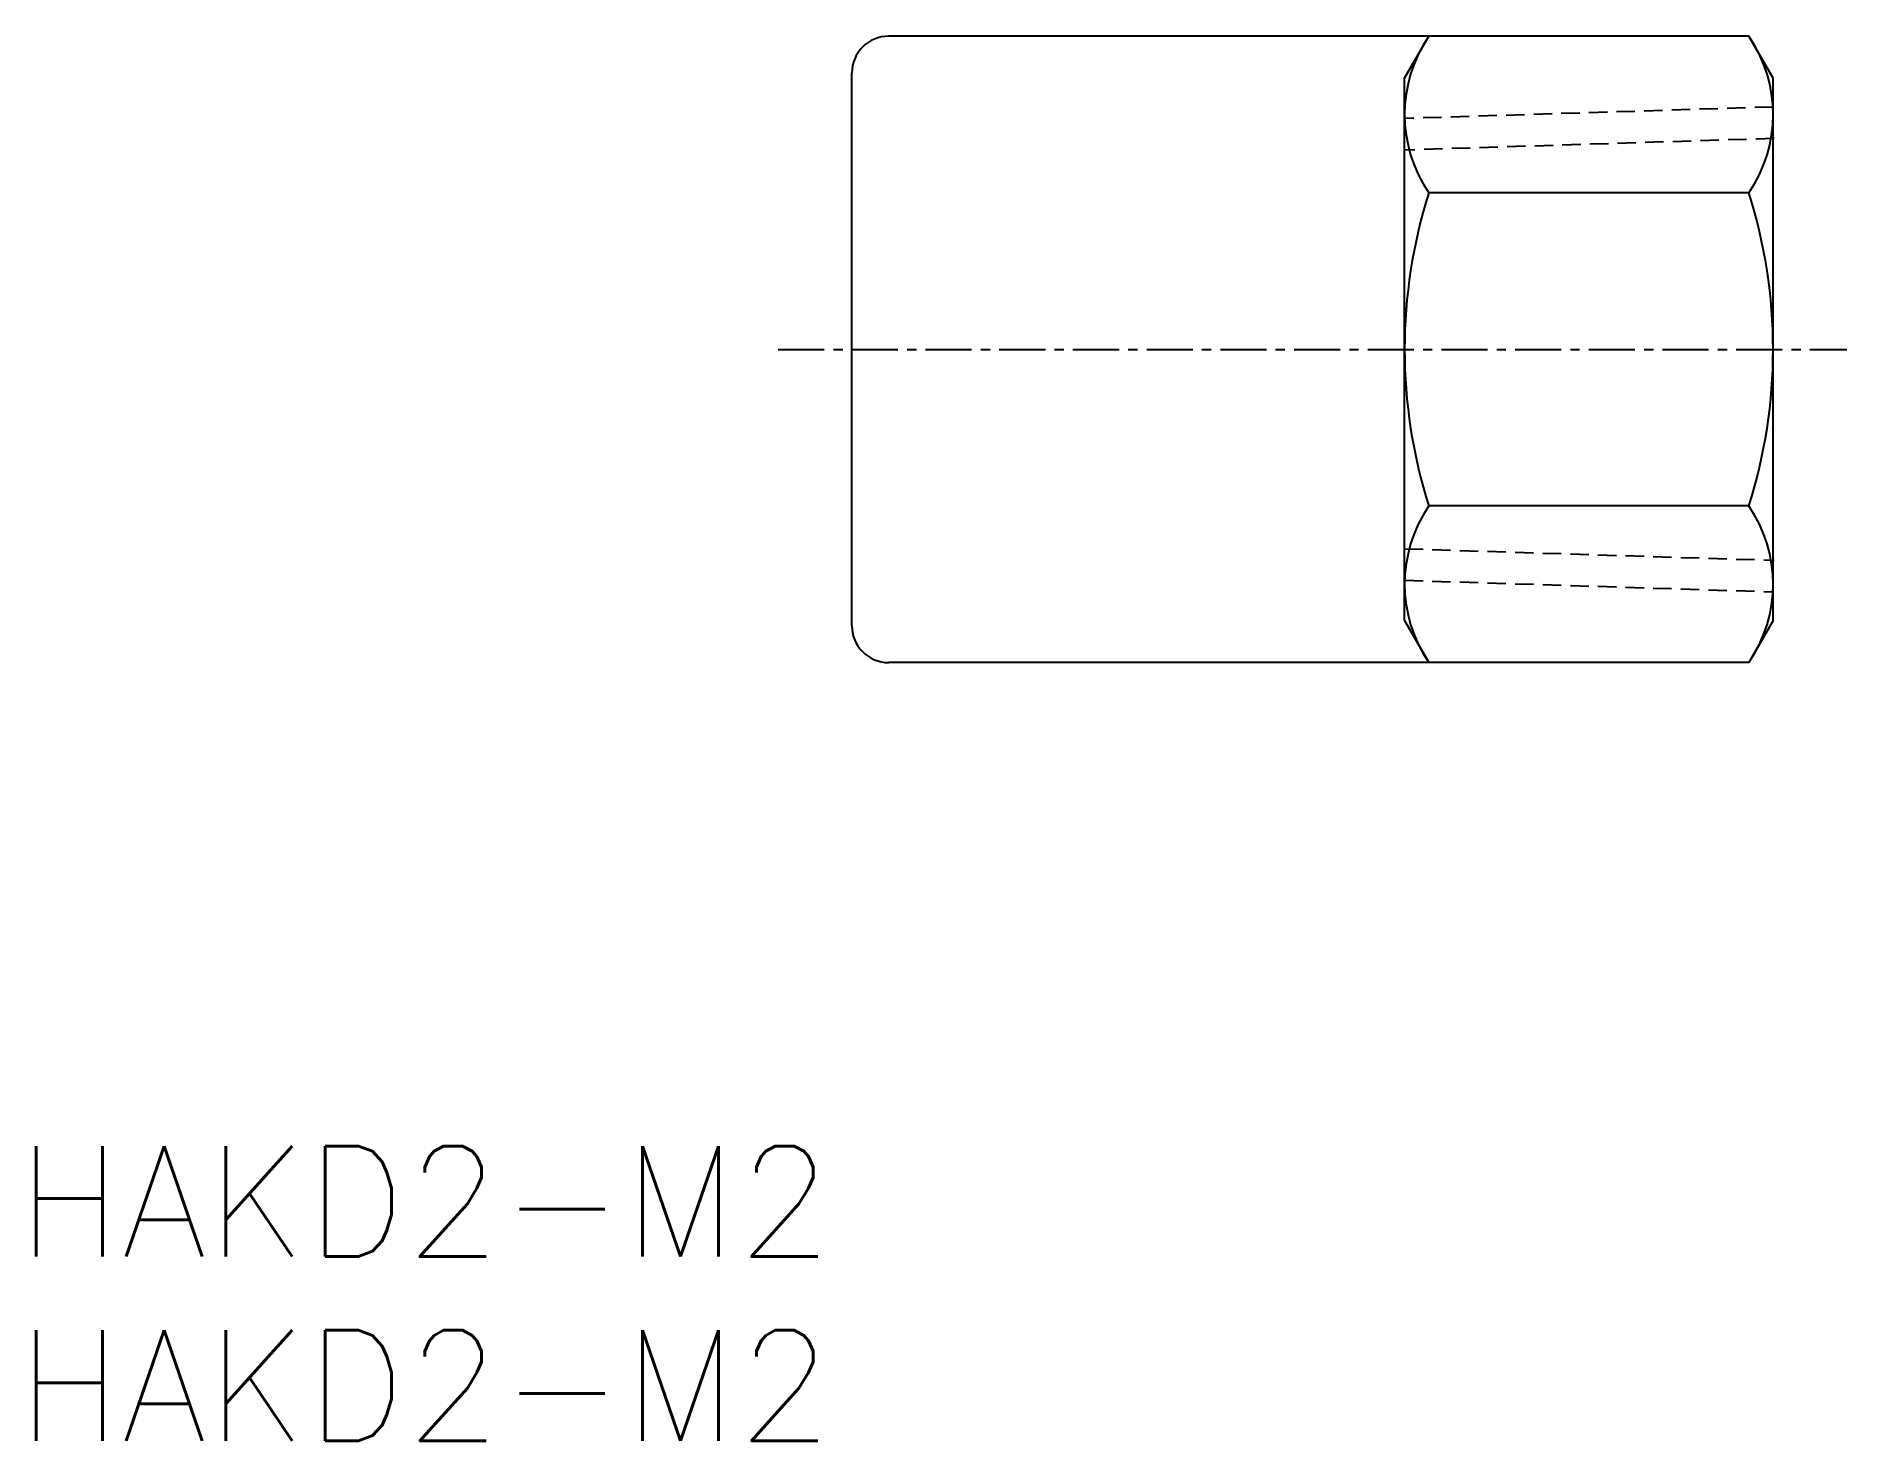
# Model space of a CAD drawing. Extents: x 0.5 to 49.6, y 0 to 38.1.
import ezdxf
from ezdxf.enums import TextEntityAlignment as Align

# ---------------------------------------------------------------- set-up
doc = ezdxf.new("R2010")
doc.units = 0
doc.linetypes.add('CENTER', pattern=[2, 1.25, -0.25, 0.25, -0.25])
doc.linetypes.add('DASHED', pattern=[0.75, 0.5, -0.25])
doc.layers.get('0').update_dxf_attribs({"linetype": 'CONTINUOUS'})
doc.layers.add('CENTER', color=1, linetype='CENTER')
doc.styles.get("Standard").update_dxf_attribs({"font": 'txt.shx', "bigfont": '@extfont2.shx'})

msp = doc.modelspace()

# ---------------------------------------------------------------- linework, layer by layer
at = {"color": 7, "linetype": 'CONTINUOUS'}
for p, q in [((46.993, 38.121), (23.65, 38.121)), ((37.65, 36.982), (38.307, 38.121)), ((47.65, 36.982), (46.993, 38.121)), ((22.65, 22.121), (22.65, 37.121)), ((37.65, 22.26), (37.65, 36.982)), ((37.65, 22.26), (37.65, 36.982)), ((47.65, 22.26), (47.65, 36.982)), ((46.993, 33.871), (38.307, 33.871)), ((46.993, 25.371), (38.307, 25.371)), ((37.65, 22.26), (38.307, 21.121)), ((47.65, 22.26), (46.993, 21.121)), ((46.993, 21.121), (23.65, 21.121))]:
    msp.add_line(p, q, dxfattribs=at)
at = {"color": 3, "linetype": 'DASHED'}
for p, q in [((47.65, 36.199), (37.65, 35.887)), ((47.677, 35.344), (37.65, 35.031)), ((37.65, 24.211), (47.677, 23.898)), ((37.65, 23.355), (47.65, 23.042))]:
    msp.add_line(p, q, dxfattribs=at)
at = {"color": 7, "linetype": 'CONTINUOUS'}
for centre, radius, start, end in [((23.65, 37.121), 1, 90, 180), ((41.413, 35.996), 3.763, 145.6157, 214.3843), ((43.887, 35.996), 3.763, 325.6157, 34.3843), ((51.715, 29.621), 14.065, 162.412, 197.588), ((33.585, 29.621), 14.065, 342.412, 17.588), ((41.413, 23.246), 3.763, 145.6157, 214.3843), ((43.887, 23.246), 3.763, 325.6157, 34.3843), ((23.65, 22.121), 1, 180, 270)]:
    msp.add_arc(centre, radius, start, end, dxfattribs=at)
at = {"layer": 'CENTER', "color": 1, "linetype": 'CENTER'}
msp.add_line((20.65, 29.621), (49.65, 29.621), dxfattribs=at)

# ---------------------------------------------------------------- texts
at = {"color": 7, "linetype": 'CONTINUOUS'}
for p in [(0, 6.5), (0, 1.5)]:
    msp.add_text('HAKD2-M2', height=3, dxfattribs=at).set_placement(p, align=Align.MIDDLE_LEFT)

doc.saveas('drawing.dxf')
